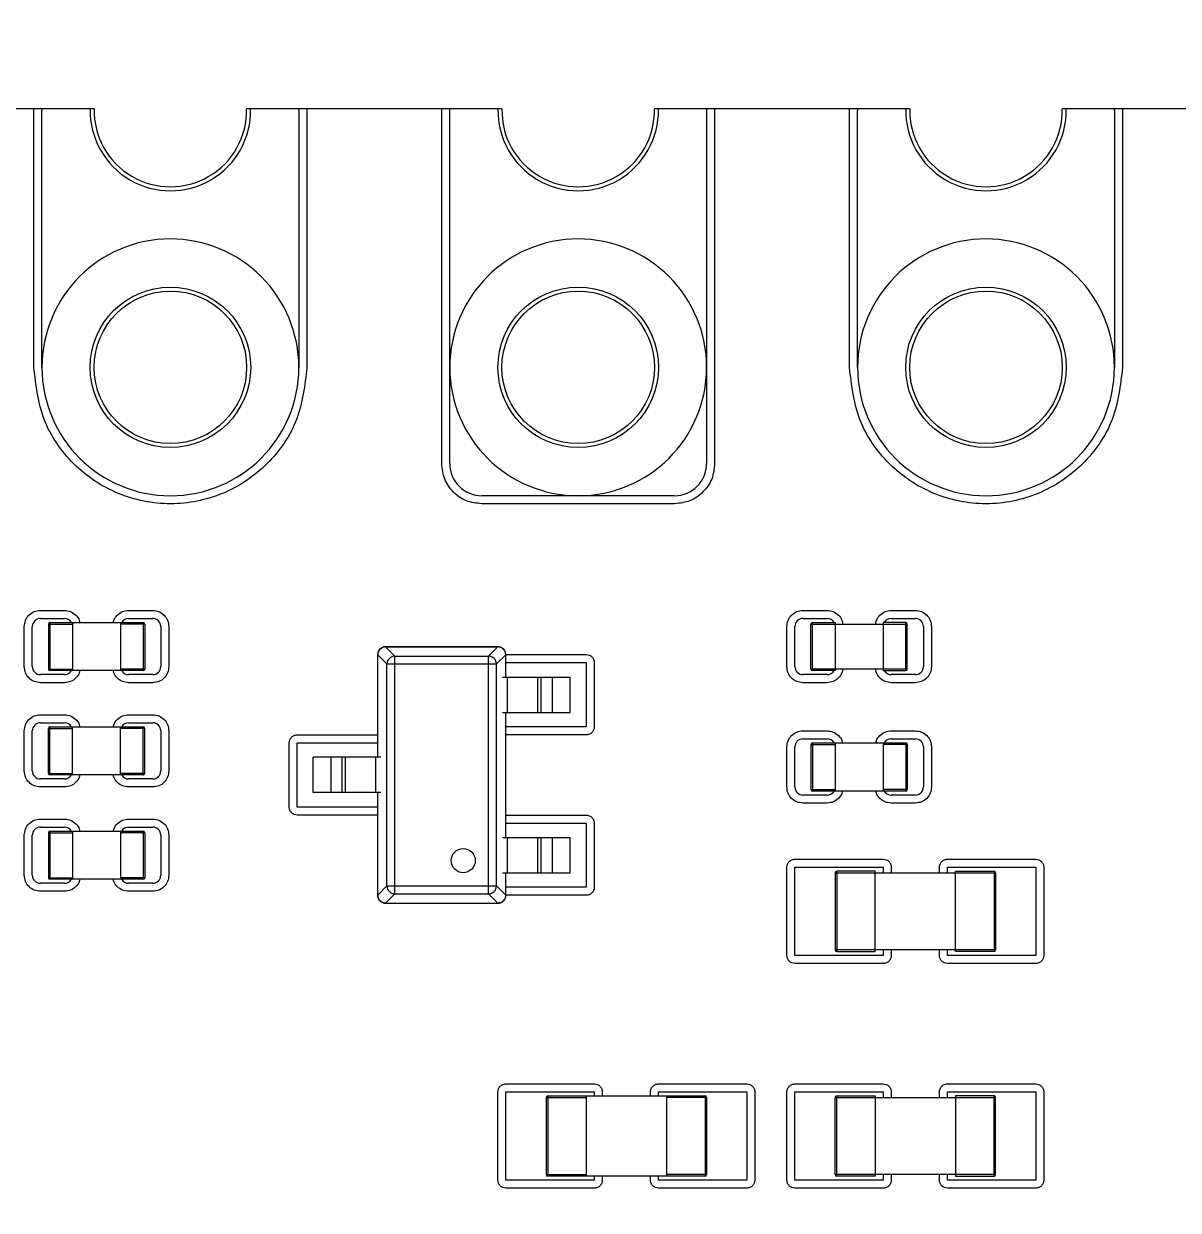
# Model space of a CAD drawing. Header units: millimetres. Extents: x -45 to 54, y -60 to 45.
# Drawn here: x -21.7 to -14.51, y 16.46 to 23.85 of the extents above; entities that cross this region are included whole.
import ezdxf

# ---------------------------------------------------------------- set-up
doc = ezdxf.new("R2010")
doc.units = ezdxf.units.MM

msp = doc.modelspace()

# ---------------------------------------------------------------- linework, layer by layer
at = {"color": 7, "linetype": 'Continuous', "lineweight": 25}
for p, q in [((-21.6348, 23.3179), (-22.4762, 23.3179)), ((-21.6355, 23.3079), (-21.6348, 23.3179)), ((-21.6355, 21.7079), (-21.6355, 23.3079)), ((-21.2604, 23.3179), (-21.6338, 23.3179)), ((-21.5855, 21.7079), (-21.5855, 23.3079)), ((-19.9372, 23.3179), (-20.3106, 23.3179)), ((-19.9855, 23.3079), (-19.9855, 21.7079)), ((-19.0955, 23.3179), (-19.9362, 23.3179)), ((-19.9362, 23.3179), (-19.9355, 23.3079)), ((-19.9355, 23.3079), (-19.9355, 21.7079)), ((-19.0955, 21.1079), (-19.0955, 23.3179)), ((-18.7204, 23.3179), (-19.0945, 23.3179)), ((-19.0455, 21.1079), (-19.0455, 23.3179)), ((-17.3965, 23.3179), (-17.7706, 23.3179)), ((-17.4455, 23.3179), (-17.4455, 21.1079)), ((-16.5548, 23.3179), (-17.3955, 23.3179)), ((-17.3955, 23.3179), (-17.3955, 21.1079)), ((-16.5555, 23.3079), (-16.5548, 23.3179)), ((-16.5555, 21.7079), (-16.5555, 23.3079)), ((-16.1804, 23.3179), (-16.5538, 23.3179)), ((-16.5055, 21.7079), (-16.5055, 23.3079)), ((-14.8572, 23.3179), (-15.2306, 23.3179)), ((-14.9055, 23.3079), (-14.9055, 21.7079)), ((-14.0148, 23.3179), (-14.8562, 23.3179)), ((-14.8562, 23.3179), (-14.8555, 23.3079)), ((-14.8555, 23.3079), (-14.8555, 21.7079)), ((-18.2455, 20.9079), (-18.8455, 20.9079)), ((-17.6455, 20.8579), (-18.8455, 20.8579)), ((-17.6455, 20.9079), (-18.2455, 20.9079)), ((-21.5955, 20.1929), (-21.4455, 20.1929)), ((-21.0455, 20.1929), (-20.8955, 20.1929)), ((-16.8455, 20.1929), (-16.6955, 20.1929)), ((-16.2955, 20.1929), (-16.1455, 20.1929)), ((-21.5955, 20.1429), (-21.4455, 20.1429)), ((-21.5355, 20.1179), (-21.5355, 19.8179)), ((-21.5355, 20.1179), (-20.9555, 20.1179)), ((-21.3955, 20.1179), (-21.3955, 19.8179)), ((-21.0955, 20.1179), (-21.0955, 19.8179)), ((-21.0455, 20.1429), (-20.8955, 20.1429)), ((-20.9555, 20.1179), (-20.9555, 19.8179)), ((-16.8455, 20.1429), (-16.6955, 20.1429)), ((-16.7855, 19.8179), (-16.7855, 20.1179)), ((-16.7855, 20.1179), (-16.6455, 20.1179)), ((-16.6455, 20.1179), (-16.6455, 19.8179)), ((-16.3455, 20.1179), (-16.3455, 19.8179)), ((-16.2055, 20.1179), (-16.3455, 20.1179)), ((-16.2955, 20.1429), (-16.1455, 20.1429)), ((-16.2055, 19.8179), (-16.2055, 20.1179)), ((-21.6955, 19.8429), (-21.6955, 20.0929)), ((-21.6455, 19.8429), (-21.6455, 20.0929)), ((-21.5455, 20.1079), (-21.5455, 19.8279)), ((-21.5455, 20.1079), (-21.3955, 20.1079)), ((-20.9455, 20.1079), (-21.0955, 20.1079)), ((-20.9455, 20.1079), (-20.9455, 19.8279)), ((-20.8455, 20.0929), (-20.8455, 19.8429)), ((-20.7955, 20.0929), (-20.7955, 19.8429)), ((-16.9455, 19.8429), (-16.9455, 20.0929)), ((-16.8955, 19.8429), (-16.8955, 20.0929)), ((-16.7955, 19.8279), (-16.7955, 20.1079)), ((-16.7955, 20.1079), (-16.1955, 20.1079)), ((-16.1955, 19.8279), (-16.1955, 20.1079)), ((-16.0955, 20.0929), (-16.0955, 19.8429)), ((-16.0455, 20.0929), (-16.0455, 19.8429)), ((-18.7463, 19.9671), (-19.4447, 19.9671)), ((-19.4447, 19.9663), (-19.4447, 19.967)), ((-19.3874, 19.909), (-19.4447, 19.9663)), ((-19.4447, 19.9663), (-18.7463, 19.9663)), ((-18.7463, 19.9663), (-18.8036, 19.909)), ((-18.7463, 19.9671), (-18.7463, 19.9663)), ((-19.4947, 19.9171), (-19.4947, 19.2779)), ((-19.4367, 19.8598), (-19.494, 19.9171)), ((-19.494, 19.2779), (-19.494, 19.9171)), ((-19.3874, 18.4267), (-19.3874, 19.909)), ((-19.3874, 19.909), (-18.8036, 19.909)), ((-18.8036, 18.4267), (-18.8036, 19.909)), ((-18.697, 19.9171), (-18.7543, 19.8598)), ((-18.697, 19.7779), (-18.697, 19.9171)), ((-18.6964, 19.9179), (-18.1955, 19.9179)), ((-18.6963, 19.7779), (-18.6963, 19.9171)), ((-21.5455, 19.8279), (-21.3955, 19.8279)), ((-20.9555, 19.8179), (-21.5355, 19.8179)), ((-20.9455, 19.8279), (-21.0955, 19.8279)), ((-19.4367, 19.8598), (-18.7543, 19.8598)), ((-19.4367, 18.476), (-19.4367, 19.8598)), ((-18.7543, 18.476), (-18.7543, 19.8598)), ((-18.6963, 19.8679), (-18.1955, 19.8679)), ((-18.1955, 19.8679), (-18.1955, 19.4679)), ((-18.1455, 19.8679), (-18.1455, 19.4679)), ((-16.1955, 19.8279), (-16.7955, 19.8279)), ((-16.6455, 19.8179), (-16.7855, 19.8179)), ((-16.3455, 19.8179), (-16.2055, 19.8179)), ((-21.4455, 19.7929), (-21.5955, 19.7929)), ((-21.4455, 19.7429), (-21.5955, 19.7429)), ((-20.8955, 19.7929), (-21.0455, 19.7929)), ((-20.8955, 19.7429), (-21.0455, 19.7429)), ((-18.7166, 19.7779), (-18.2955, 19.7779)), ((-18.6855, 19.5579), (-18.6855, 19.7779)), ((-18.4965, 19.5579), (-18.4965, 19.7779)), ((-18.4762, 19.5579), (-18.4762, 19.7779)), ((-18.4065, 19.5579), (-18.4065, 19.7779)), ((-18.2955, 19.5579), (-18.2955, 19.7779)), ((-16.6955, 19.7929), (-16.8455, 19.7929)), ((-16.6955, 19.7429), (-16.8455, 19.7429)), ((-16.1455, 19.7929), (-16.2955, 19.7929)), ((-16.1455, 19.7429), (-16.2955, 19.7429)), ((-21.5955, 19.5429), (-21.4455, 19.5429)), ((-21.0455, 19.5429), (-20.8955, 19.5429)), ((-18.7166, 19.5579), (-18.2955, 19.5579)), ((-18.697, 18.7779), (-18.697, 19.5579)), ((-18.6963, 18.7779), (-18.6963, 19.5579)), ((-21.5955, 19.4929), (-21.4455, 19.4929)), ((-21.5455, 19.4579), (-21.3955, 19.4579)), ((-21.5455, 19.1779), (-21.5455, 19.4579)), ((-21.5355, 19.1679), (-21.5355, 19.4679)), ((-21.5355, 19.4679), (-20.9555, 19.4679)), ((-21.3955, 19.1679), (-21.3955, 19.4679)), ((-21.0955, 19.1679), (-21.0955, 19.4679)), ((-20.9455, 19.4579), (-21.0955, 19.4579)), ((-21.0455, 19.4929), (-20.8955, 19.4929)), ((-20.9555, 19.1679), (-20.9555, 19.4679)), ((-20.9455, 19.1779), (-20.9455, 19.4579)), ((-18.1955, 19.4679), (-18.6963, 19.4679)), ((-21.6955, 19.1929), (-21.6955, 19.4429)), ((-21.6455, 19.1929), (-21.6455, 19.4429)), ((-20.8455, 19.4429), (-20.8455, 19.1929)), ((-20.7955, 19.4429), (-20.7955, 19.1929)), ((-19.9955, 19.4179), (-19.4947, 19.4179)), ((-18.1955, 19.4179), (-18.6963, 19.4179)), ((-16.8455, 19.4429), (-16.6955, 19.4429)), ((-16.8455, 19.3929), (-16.6955, 19.3929)), ((-16.2955, 19.4429), (-16.1455, 19.4429)), ((-16.2955, 19.3929), (-16.1455, 19.3929)), ((-20.0455, 18.9679), (-20.0455, 19.3679)), ((-19.9955, 18.9679), (-19.9955, 19.3679)), ((-19.9955, 19.3679), (-19.4947, 19.3679)), ((-16.9455, 19.0929), (-16.9455, 19.3429)), ((-16.8955, 19.0929), (-16.8955, 19.3429)), ((-16.7955, 19.3579), (-16.7955, 19.0779)), ((-16.7955, 19.3579), (-16.6455, 19.3579)), ((-16.7855, 19.3679), (-16.7855, 19.0679)), ((-16.7855, 19.3679), (-16.2055, 19.3679)), ((-16.6455, 19.3679), (-16.6455, 19.0679)), ((-16.3455, 19.3679), (-16.3455, 19.0679)), ((-16.1955, 19.3579), (-16.3455, 19.3579)), ((-16.2055, 19.3679), (-16.2055, 19.0679)), ((-16.1955, 19.3579), (-16.1955, 19.0779)), ((-16.0955, 19.3429), (-16.0955, 19.0929)), ((-16.0455, 19.3429), (-16.0455, 19.0929)), ((-19.4743, 19.2779), (-19.8955, 19.2779)), ((-19.8955, 19.0579), (-19.8955, 19.2779)), ((-19.7844, 19.0579), (-19.7844, 19.2779)), ((-19.7148, 19.0579), (-19.7148, 19.2779)), ((-19.6944, 19.0579), (-19.6944, 19.2779)), ((-19.5055, 19.0579), (-19.5055, 19.2779)), ((-21.5455, 19.1779), (-21.3955, 19.1779)), ((-20.9555, 19.1679), (-21.5355, 19.1679)), ((-20.9455, 19.1779), (-21.0955, 19.1779)), ((-21.4455, 19.1429), (-21.5955, 19.1429)), ((-21.4455, 19.0929), (-21.5955, 19.0929)), ((-20.8955, 19.1429), (-21.0455, 19.1429)), ((-20.8955, 19.0929), (-21.0455, 19.0929)), ((-16.7955, 19.0779), (-16.6455, 19.0779)), ((-16.1955, 19.0779), (-16.3455, 19.0779)), ((-19.4743, 19.0579), (-19.8955, 19.0579)), ((-19.4947, 19.0579), (-19.4947, 18.4186)), ((-19.494, 18.4186), (-19.494, 19.0579)), ((-16.6955, 19.0429), (-16.8455, 19.0429)), ((-16.2055, 19.0679), (-16.7855, 19.0679)), ((-16.1455, 19.0429), (-16.2955, 19.0429)), ((-19.4947, 18.9679), (-19.9955, 18.9679)), ((-16.6955, 18.9929), (-16.8455, 18.9929)), ((-16.1455, 18.9929), (-16.2955, 18.9929)), ((-21.5955, 18.8929), (-21.4455, 18.8929)), ((-21.0455, 18.8929), (-20.8955, 18.8929)), ((-19.4947, 18.9179), (-19.9955, 18.9179)), ((-18.6963, 18.9179), (-18.1955, 18.9179)), ((-18.6963, 18.8679), (-18.1955, 18.8679)), ((-18.1955, 18.8679), (-18.1955, 18.4679)), ((-18.1455, 18.8679), (-18.1455, 18.4679)), ((-21.6955, 18.5429), (-21.6955, 18.7929)), ((-21.6455, 18.5429), (-21.6455, 18.7929)), ((-21.5955, 18.8429), (-21.4455, 18.8429)), ((-21.5455, 18.8079), (-21.5455, 18.5279)), ((-21.5455, 18.8079), (-21.3955, 18.8079)), ((-21.5355, 18.8179), (-21.5355, 18.5179)), ((-21.5355, 18.8179), (-20.9555, 18.8179)), ((-21.3955, 18.8179), (-21.3955, 18.5179)), ((-21.0955, 18.8179), (-21.0955, 18.5179)), ((-20.9455, 18.8079), (-21.0955, 18.8079)), ((-21.0455, 18.8429), (-20.8955, 18.8429)), ((-20.9555, 18.8179), (-20.9555, 18.5179)), ((-20.9455, 18.8079), (-20.9455, 18.5279)), ((-20.8455, 18.7929), (-20.8455, 18.5429)), ((-20.7955, 18.7929), (-20.7955, 18.5429)), ((-18.7166, 18.7779), (-18.2955, 18.7779)), ((-18.6855, 18.5579), (-18.6855, 18.7779)), ((-18.4965, 18.5579), (-18.4965, 18.7779)), ((-18.4762, 18.5579), (-18.4762, 18.7779)), ((-18.4065, 18.5579), (-18.4065, 18.7779)), ((-18.2955, 18.5579), (-18.2955, 18.7779)), ((-16.8955, 18.6429), (-16.3455, 18.6429)), ((-15.9455, 18.6429), (-15.3955, 18.6429)), ((-16.9455, 18.0429), (-16.9455, 18.5929)), ((-16.8955, 18.0429), (-16.8955, 18.5929)), ((-16.8955, 18.5929), (-16.3455, 18.5929)), ((-16.6355, 18.5679), (-16.6355, 18.0679)), ((-16.3955, 18.5679), (-16.6355, 18.5679)), ((-16.3955, 18.0679), (-16.3955, 18.5679)), ((-16.3455, 18.5929), (-16.3455, 18.5579)), ((-16.2955, 18.5929), (-16.2955, 18.5579)), ((-15.9955, 18.5579), (-15.9955, 18.5929)), ((-15.9455, 18.5929), (-15.3955, 18.5929)), ((-15.9455, 18.5579), (-15.9455, 18.5929)), ((-15.8955, 18.0679), (-15.8955, 18.5679)), ((-15.8955, 18.5679), (-15.6555, 18.5679)), ((-15.6555, 18.5679), (-15.6555, 18.0679)), ((-15.3955, 18.5929), (-15.3955, 18.0429)), ((-15.3455, 18.5929), (-15.3455, 18.0429)), ((-21.4455, 18.4929), (-21.5955, 18.4929)), ((-21.5455, 18.5279), (-21.3955, 18.5279)), ((-20.9555, 18.5179), (-21.5355, 18.5179)), ((-20.9455, 18.5279), (-21.0955, 18.5279)), ((-20.8955, 18.4929), (-21.0455, 18.4929)), ((-18.7166, 18.5579), (-18.2955, 18.5579)), ((-18.697, 18.4186), (-18.697, 18.5579)), ((-18.6963, 18.4186), (-18.6963, 18.5579)), ((-16.6455, 18.5579), (-16.6455, 18.0779)), ((-16.6455, 18.5579), (-15.6455, 18.5579)), ((-15.6455, 18.5579), (-15.6455, 18.0779)), ((-21.4455, 18.4429), (-21.5955, 18.4429)), ((-20.8955, 18.4429), (-21.0455, 18.4429)), ((-19.4367, 18.476), (-19.494, 18.4186)), ((-19.3874, 18.4267), (-19.4447, 18.3694)), ((-19.4367, 18.476), (-18.7543, 18.476)), ((-19.3874, 18.4267), (-18.8036, 18.4267)), ((-18.7463, 18.3694), (-18.8036, 18.4267)), ((-18.697, 18.4186), (-18.7543, 18.476)), ((-18.1955, 18.4179), (-18.6964, 18.4179)), ((-18.1955, 18.4679), (-18.6963, 18.4679)), ((-19.4447, 18.3694), (-18.7463, 18.3694)), ((-19.4447, 18.3694), (-19.4447, 18.3687)), ((-19.4447, 18.3686), (-18.7463, 18.3686)), ((-18.7463, 18.3687), (-18.7463, 18.3694)), ((-16.3455, 18.0429), (-16.8955, 18.0429)), ((-15.6455, 18.0779), (-16.6455, 18.0779)), ((-16.6355, 18.0679), (-16.3955, 18.0679)), ((-16.3455, 18.0779), (-16.3455, 18.0429)), ((-16.2955, 18.0779), (-16.2955, 18.0429)), ((-15.9955, 18.0429), (-15.9955, 18.0779)), ((-15.9455, 18.0429), (-15.9455, 18.0779)), ((-15.3955, 18.0429), (-15.9455, 18.0429)), ((-15.6555, 18.0679), (-15.8955, 18.0679)), ((-16.3455, 17.9929), (-16.8955, 17.9929)), ((-15.3955, 17.9929), (-15.9455, 17.9929)), ((-18.6955, 17.2429), (-18.1455, 17.2429)), ((-17.7455, 17.2429), (-17.1955, 17.2429)), ((-16.8955, 17.2429), (-16.3455, 17.2429)), ((-15.9455, 17.2429), (-15.3955, 17.2429)), ((-18.7455, 16.6429), (-18.7455, 17.1929)), ((-18.6955, 16.6429), (-18.6955, 17.1929)), ((-18.6955, 17.1929), (-18.1455, 17.1929)), ((-18.4455, 17.1579), (-18.1955, 17.1579)), ((-18.4455, 17.1579), (-18.4455, 16.6779)), ((-18.4355, 17.1679), (-18.4355, 16.6679)), ((-18.4355, 17.1679), (-17.4555, 17.1679)), ((-18.1955, 17.1679), (-18.1955, 16.6679)), ((-18.1455, 17.1929), (-18.1455, 17.1679)), ((-18.0955, 17.1929), (-18.0955, 17.1679)), ((-17.7955, 17.1679), (-17.7955, 17.1929)), ((-17.7455, 17.1679), (-17.7455, 17.1929)), ((-17.7455, 17.1929), (-17.1955, 17.1929)), ((-17.6955, 17.1679), (-17.6955, 16.6679)), ((-17.4455, 17.1579), (-17.6955, 17.1579)), ((-17.4555, 17.1679), (-17.4555, 16.6679)), ((-17.4455, 17.1579), (-17.4455, 16.6779)), ((-17.1955, 17.1929), (-17.1955, 16.6429)), ((-17.1455, 17.1929), (-17.1455, 16.6429)), ((-16.9455, 16.6429), (-16.9455, 17.1929)), ((-16.8955, 16.6429), (-16.8955, 17.1929)), ((-16.8955, 17.1929), (-16.3455, 17.1929)), ((-16.6455, 16.6779), (-16.6455, 17.1579)), ((-16.6455, 17.1579), (-15.6455, 17.1579)), ((-16.6355, 16.6679), (-16.6355, 17.1679)), ((-16.6355, 17.1679), (-16.3955, 17.1679)), ((-16.3955, 17.1679), (-16.3955, 16.6679)), ((-16.3455, 17.1929), (-16.3455, 17.1579)), ((-16.2955, 17.1929), (-16.2955, 17.1579)), ((-15.9955, 17.1579), (-15.9955, 17.1929)), ((-15.9455, 17.1579), (-15.9455, 17.1929)), ((-15.9455, 17.1929), (-15.3955, 17.1929)), ((-15.8955, 17.1679), (-15.8955, 16.6679)), ((-15.6555, 17.1679), (-15.8955, 17.1679)), ((-15.6555, 16.6679), (-15.6555, 17.1679)), ((-15.6455, 16.6779), (-15.6455, 17.1579)), ((-15.3955, 17.1929), (-15.3955, 16.6429)), ((-15.3455, 17.1929), (-15.3455, 16.6429)), ((-18.1455, 16.6429), (-18.6955, 16.6429)), ((-18.4455, 16.6779), (-18.1955, 16.6779)), ((-17.4555, 16.6679), (-18.4355, 16.6679)), ((-18.1455, 16.6679), (-18.1455, 16.6429)), ((-18.0955, 16.6679), (-18.0955, 16.6429)), ((-17.7955, 16.6429), (-17.7955, 16.6679)), ((-17.7455, 16.6429), (-17.7455, 16.6679)), ((-17.1955, 16.6429), (-17.7455, 16.6429)), ((-17.4455, 16.6779), (-17.6955, 16.6779)), ((-16.3455, 16.6429), (-16.8955, 16.6429)), ((-15.6455, 16.6779), (-16.6455, 16.6779)), ((-16.3955, 16.6679), (-16.6355, 16.6679)), ((-16.3455, 16.6779), (-16.3455, 16.6429)), ((-16.2955, 16.6779), (-16.2955, 16.6429)), ((-15.9955, 16.6429), (-15.9955, 16.6779)), ((-15.9455, 16.6429), (-15.9455, 16.6779)), ((-15.3955, 16.6429), (-15.9455, 16.6429)), ((-15.8955, 16.6679), (-15.6555, 16.6679)), ((-18.1455, 16.5929), (-18.6955, 16.5929)), ((-17.1955, 16.5929), (-17.7455, 16.5929)), ((-16.3455, 16.5929), (-16.8955, 16.5929)), ((-15.3955, 16.5929), (-15.9455, 16.5929))]:
    msp.add_line(p, q, dxfattribs=at)
for centre, radius in [((-20.7855, 21.7079), 0.5), ((-20.7855, 21.7079), 0.475), ((-18.2455, 21.7079), 0.5), ((-18.2455, 21.7079), 0.475), ((-15.7055, 21.7079), 0.5), ((-15.7055, 21.7079), 0.475), ((-18.9616, 18.634), 0.075)]:
    msp.add_circle(centre, radius, dxfattribs=at)
for centre, radius, start, end in [((0, 0), 45, 58.79596, 306.95417), ((-20.7855, 23.3079), 0.8, 179.28378, 180), ((-20.7855, 23.3079), 0.5, 178.85401, 1.14599), ((-20.7855, 23.3079), 0.475, 178.79368, 1.20632), ((-20.7855, 23.3079), 0.8, 0, 0.71622), ((-18.2455, 23.3079), 0.5, 178.85401, 1.14599), ((-18.2455, 23.3079), 0.475, 178.79368, 1.20632), ((-15.7055, 23.3079), 0.8, 179.28378, 180), ((-15.7055, 23.3079), 0.5, 178.85401, 1.14599), ((-15.7055, 23.3079), 0.475, 178.79368, 1.20632), ((-15.7055, 23.3079), 0.8, 0, 0.71622), ((-20.7855, 21.7079), 0.8, 90.00007, 179.99986), ((-20.7855, 21.7079), 0.8, 359.99993, 90.00014), ((-18.2455, 21.7079), 0.8, 90.00004, 179.99993), ((-18.2455, 21.7079), 0.8, 359.99996, 90.00007), ((-15.7055, 21.7079), 0.8, 90.00007, 179.99986), ((-15.7055, 21.7079), 0.8, 359.99993, 90.00014), ((-20.7855, 21.7079), 0.8, 180, 0), ((-18.2455, 21.7079), 0.8, 180, 0), ((-15.7055, 21.7079), 0.8, 180, 0), ((-18.8455, 21.1079), 0.2, 180.00035, 269.99965), ((-17.6455, 21.1079), 0.2, 270.00035, 359.99965), ((-21.5955, 20.0929), 0.05, 90.00133, 179.99867), ((-21.5355, 20.1079), 0.01, 90, 180), ((-21.4455, 20.0929), 0.05, 30.00077, 89.99867), ((-21.0455, 20.0929), 0.05, 90.00133, 149.99923), ((-20.9555, 20.1079), 0.01, 0, 90), ((-20.8955, 20.0929), 0.05, 0.00133, 89.99867), ((-16.8455, 20.0929), 0.05, 90.00133, 179.99867), ((-16.7855, 20.1079), 0.01, 90, 180), ((-16.6955, 20.0929), 0.05, 30.00077, 89.99867), ((-16.2955, 20.0929), 0.05, 90.00133, 149.99923), ((-16.2055, 20.1079), 0.01, 360, 90), ((-16.1455, 20.0929), 0.05, 0.00133, 89.99867), ((-19.3856, 19.858), 0.0511, 91.99808, 178.00192), ((-18.8053, 19.858), 0.0511, 1.99808, 88.00192), ((-21.5955, 19.8429), 0.05, 180.00133, 269.99867), ((-21.5355, 19.8279), 0.01, 180, 270), ((-21.4455, 19.8429), 0.05, 270.00133, 329.99923), ((-21.0455, 19.8429), 0.05, 210.00077, 269.99867), ((-20.9555, 19.8279), 0.01, 270, 0), ((-20.8955, 19.8429), 0.05, 270.00133, 359.99867), ((-16.8455, 19.8429), 0.05, 180.00133, 269.99867), ((-16.7855, 19.8279), 0.01, 180, 270), ((-16.6955, 19.8429), 0.05, 270.00133, 329.99923), ((-16.2955, 19.8429), 0.05, 210.00077, 269.99867), ((-16.2055, 19.8279), 0.01, 270, 0), ((-16.1455, 19.8429), 0.05, 270.00133, 359.99867), ((-21.5955, 19.4429), 0.05, 90.00133, 179.99867), ((-21.5355, 19.4579), 0.01, 90, 180), ((-21.4455, 19.4429), 0.05, 30.00077, 89.99867), ((-21.0455, 19.4429), 0.05, 90.00133, 149.99923), ((-20.9555, 19.4579), 0.01, 360, 90), ((-20.8955, 19.4429), 0.05, 0.00133, 89.99867), ((-16.8455, 19.3429), 0.05, 90.00133, 179.99867), ((-16.6955, 19.3429), 0.05, 30.00077, 89.99867), ((-16.2955, 19.3429), 0.05, 90.00133, 149.99923), ((-16.1455, 19.3429), 0.05, 0.00133, 89.99867), ((-16.7855, 19.3579), 0.01, 90, 180), ((-16.2055, 19.3579), 0.01, 0, 90), ((-21.5955, 19.1929), 0.05, 180.00133, 269.99867), ((-21.5355, 19.1779), 0.01, 180, 270), ((-21.4455, 19.1929), 0.05, 270.00133, 329.99923), ((-21.0455, 19.1929), 0.05, 210.00077, 269.99867), ((-20.9555, 19.1779), 0.01, 270, 0), ((-20.8955, 19.1929), 0.05, 270.00133, 359.99867), ((-16.8455, 19.0929), 0.05, 180.00133, 269.99867), ((-16.7855, 19.0779), 0.01, 180, 270), ((-16.2055, 19.0779), 0.01, 270, 0), ((-16.1455, 19.0929), 0.05, 270.00133, 359.99867), ((-16.6955, 19.0929), 0.05, 270.00133, 329.99923), ((-16.2955, 19.0929), 0.05, 210.00077, 269.99867), ((-21.5955, 18.7929), 0.05, 90.00133, 179.99867), ((-21.5355, 18.8079), 0.01, 90, 180), ((-21.4455, 18.7929), 0.05, 30.00077, 89.99867), ((-21.0455, 18.7929), 0.05, 90.00133, 149.99923), ((-20.9555, 18.8079), 0.01, 0, 90), ((-20.8955, 18.7929), 0.05, 0.00133, 89.99867), ((-16.6355, 18.5579), 0.01, 90, 180), ((-15.6555, 18.5579), 0.01, 0, 90), ((-21.5955, 18.5429), 0.05, 180.00133, 269.99867), ((-21.5355, 18.5279), 0.01, 180, 270), ((-21.4455, 18.5429), 0.05, 270.00133, 329.99923), ((-21.0455, 18.5429), 0.05, 210.00077, 269.99867), ((-20.9555, 18.5279), 0.01, 270, 0), ((-20.8955, 18.5429), 0.05, 270.00133, 359.99867), ((-19.3856, 18.4777), 0.0511, 181.99808, 268.00192), ((-18.8053, 18.4777), 0.0511, 271.99808, 358.00192), ((-16.6355, 18.0779), 0.01, 180, 270), ((-15.6555, 18.0779), 0.01, 270, 0), ((-18.4355, 17.1579), 0.01, 90, 180), ((-17.4555, 17.1579), 0.01, 360, 90), ((-16.6355, 17.1579), 0.01, 90, 180), ((-15.6555, 17.1579), 0.01, 0, 90), ((-18.4355, 16.6779), 0.01, 180, 270), ((-17.4555, 16.6779), 0.01, 270, 0), ((-16.6355, 16.6779), 0.01, 180, 270), ((-15.6555, 16.6779), 0.01, 270, 0)]:
    msp.add_arc(centre, radius, start, end, dxfattribs=at)
for points in [[(-19.9355, 21.7079), (-19.9483, 21.5966), (-19.9738, 21.3741), (-20.1704, 21.0912), (-20.4513, 20.9021), (-20.7855, 20.8357), (-21.1196, 20.9021), (-21.4006, 21.0912), (-21.5972, 21.3741), (-21.6227, 21.5966), (-21.6355, 21.7079)], [(-14.8555, 21.7079), (-14.8683, 21.5966), (-14.8938, 21.3741), (-15.0904, 21.0912), (-15.3713, 20.9021), (-15.7055, 20.8357), (-16.0396, 20.9021), (-16.3206, 21.0912), (-16.5172, 21.3741), (-16.5427, 21.5966), (-16.5555, 21.7079)], [(-19.4447, 19.9663), (-19.4511, 19.9654), (-19.4637, 19.9636), (-19.4798, 19.9522), (-19.4913, 19.9361), (-19.4931, 19.9234), (-19.494, 19.9171)], [(-18.697, 19.9171), (-18.6979, 19.9234), (-18.6997, 19.9361), (-18.7112, 19.9522), (-18.7273, 19.9636), (-18.7399, 19.9654), (-18.7463, 19.9663)], [(-19.4447, 18.3694), (-19.4511, 18.3703), (-19.4637, 18.3721), (-19.4798, 18.3836), (-19.4913, 18.3997), (-19.4931, 18.4123), (-19.494, 18.4186)], [(-18.697, 18.4186), (-18.6979, 18.4123), (-18.6997, 18.3997), (-18.7112, 18.3836), (-18.7273, 18.3721), (-18.7399, 18.3703), (-18.7463, 18.3694)]]:
    msp.add_open_spline(points, degree=3, dxfattribs=at)
for points, knots in [([(-18.8455, 20.8579), (-18.8783, 20.8613), (-18.9442, 20.8681), (-19.0262, 20.9271), (-19.0843, 21.0095), (-19.0917, 21.0751), (-19.0955, 21.1079)], [0, 0, 0, 0, 0.24981, 0.500367, 0.750184, 1, 1, 1, 1]), ([(-17.3955, 21.1079), (-17.3989, 21.075), (-17.4057, 21.0092), (-17.4648, 20.9272), (-17.5471, 20.8691), (-17.6127, 20.8616), (-17.6455, 20.8579)], [0, 0, 0, 0, 0.24981, 0.500367, 0.750184, 1, 1, 1, 1]), ([(-21.6955, 20.0929), (-21.6941, 20.106), (-21.6914, 20.1323), (-21.6678, 20.165), (-21.6351, 20.1889), (-21.6087, 20.1916), (-21.5955, 20.1929)], [0, 0, 0, 0, 0.2489823, 0.49984, 0.7489931, 1, 1, 1, 1]), ([(-21.4455, 20.1929), (-21.4323, 20.1915), (-21.4059, 20.1888), (-21.3738, 20.165), (-21.3534, 20.14), (-21.3509, 20.1225), (-21.3502, 20.1179)], [0, 0, 0, 0, 0.297394, 0.597027, 0.894625, 1, 1, 1, 1]), ([(-21.1407, 20.1179), (-21.1401, 20.1224), (-21.1375, 20.1399), (-21.1173, 20.1648), (-21.0852, 20.189), (-21.0588, 20.1916), (-21.0455, 20.1929)], [0, 0, 0, 0, 0.102905, 0.402556, 0.700171, 1, 1, 1, 1]), ([(-20.8955, 20.1929), (-20.8824, 20.1915), (-20.856, 20.1888), (-20.8234, 20.1651), (-20.7995, 20.1325), (-20.7968, 20.1061), (-20.7955, 20.0929)], [0, 0, 0, 0, 0.2489823, 0.49984, 0.7489931, 1, 1, 1, 1]), ([(-16.9455, 20.0929), (-16.9441, 20.106), (-16.9414, 20.1323), (-16.9178, 20.165), (-16.8851, 20.1889), (-16.8587, 20.1916), (-16.8455, 20.1929)], [0, 0, 0, 0, 0.248982, 0.49984, 0.748993, 1, 1, 1, 1]), ([(-16.6955, 20.1929), (-16.6824, 20.1915), (-16.656, 20.1888), (-16.6236, 20.1651), (-16.6018, 20.137), (-16.5993, 20.1159), (-16.5983, 20.1079)], [0, 0, 0, 0, 0.275933, 0.553944, 0.830067, 1, 1, 1, 1]), ([(-16.3926, 20.1079), (-16.3916, 20.1158), (-16.389, 20.1368), (-16.3675, 20.1649), (-16.3352, 20.1889), (-16.3087, 20.1916), (-16.2955, 20.1929)], [0, 0, 0, 0, 0.167663, 0.445683, 0.721814, 1, 1, 1, 1]), ([(-16.1455, 20.1929), (-16.1324, 20.1915), (-16.106, 20.1888), (-16.0734, 20.1651), (-16.0495, 20.1325), (-16.0468, 20.1061), (-16.0455, 20.0929)], [0, 0, 0, 0, 0.248982, 0.49984, 0.748993, 1, 1, 1, 1]), ([(-19.4441, 19.9671), (-19.448, 19.967), (-19.4553, 19.9667), (-19.4681, 19.9626), (-19.4812, 19.9536), (-19.4902, 19.9405), (-19.4943, 19.9277), (-19.4946, 19.9204), (-19.4947, 19.9165)], [0, 0, 0, 0, 0.145943, 0.272227, 0.5, 0.727773, 0.854057, 1, 1, 1, 1]), ([(-19.4447, 19.967), (-19.4447, 19.967), (-19.4447, 19.9673), (-19.4447, 19.9668), (-19.4447, 19.9663)], [0, 0, 0, 0, 0.12008, 1, 1, 1, 1]), ([(-18.6963, 19.9165), (-18.6964, 19.9204), (-18.6967, 19.9277), (-18.7008, 19.9405), (-18.7098, 19.9536), (-18.7229, 19.9626), (-18.7357, 19.9667), (-18.743, 19.967), (-18.7469, 19.9671)], [0, 0, 0, 0, 0.1459429, 0.2722273, 0.5, 0.7277727, 0.8540571, 1, 1, 1, 1]), ([(-19.494, 19.9171), (-19.4944, 19.9171), (-19.4951, 19.9171), (-19.4943, 19.9171), (-19.494, 19.9171)], [0, 0, 0, 0, 0.55985, 1, 1, 1, 1]), ([(-18.697, 19.9171), (-18.6966, 19.9171), (-18.6959, 19.9171), (-18.6967, 19.9171), (-18.697, 19.9171)], [0, 0, 0, 0, 0.55985, 1, 1, 1, 1]), ([(-18.1955, 19.9179), (-18.1889, 19.9172), (-18.1758, 19.9157), (-18.162, 19.9059), (-18.1536, 19.896), (-18.1472, 19.8844), (-18.1462, 19.8746), (-18.1455, 19.8679)], [0, 0, 0, 0, 0.249526, 0.499052, 0.62441, 0.746441, 1, 1, 1, 1]), ([(-21.5955, 19.7429), (-21.6086, 19.7442), (-21.6349, 19.747), (-21.6676, 19.7706), (-21.6915, 19.8033), (-21.6942, 19.8296), (-21.6955, 19.8429)], [0, 0, 0, 0, 0.248982, 0.49984, 0.748993, 1, 1, 1, 1]), ([(-21.3503, 19.8179), (-21.3509, 19.8134), (-21.3535, 19.7959), (-21.3737, 19.7709), (-21.4058, 19.7468), (-21.4322, 19.7442), (-21.4455, 19.7429)], [0, 0, 0, 0, 0.102905, 0.402556, 0.700171, 1, 1, 1, 1]), ([(-21.0455, 19.7429), (-21.0586, 19.7442), (-21.0851, 19.7469), (-21.1171, 19.7708), (-21.1376, 19.7957), (-21.1401, 19.8133), (-21.1407, 19.8179)], [0, 0, 0, 0, 0.297394, 0.597027, 0.894625, 1, 1, 1, 1]), ([(-20.7955, 19.8429), (-20.7969, 19.8298), (-20.7996, 19.8034), (-20.8232, 19.7708), (-20.8559, 19.7468), (-20.8823, 19.7442), (-20.8955, 19.7429)], [0, 0, 0, 0, 0.248982, 0.49984, 0.748993, 1, 1, 1, 1]), ([(-16.8455, 19.7429), (-16.8586, 19.7442), (-16.8849, 19.747), (-16.9176, 19.7706), (-16.9415, 19.8033), (-16.9442, 19.8296), (-16.9455, 19.8429)], [0, 0, 0, 0, 0.248982, 0.49984, 0.748993, 1, 1, 1, 1]), ([(-16.5984, 19.8279), (-16.5993, 19.82), (-16.6019, 19.7989), (-16.6235, 19.7708), (-16.6558, 19.7468), (-16.6822, 19.7442), (-16.6955, 19.7429)], [0, 0, 0, 0, 0.167663, 0.445683, 0.721814, 1, 1, 1, 1]), ([(-16.2955, 19.7429), (-16.3086, 19.7442), (-16.335, 19.747), (-16.3674, 19.7707), (-16.3891, 19.7988), (-16.3917, 19.8198), (-16.3926, 19.8279)], [0, 0, 0, 0, 0.275933, 0.553944, 0.830067, 1, 1, 1, 1]), ([(-16.0455, 19.8429), (-16.0469, 19.8298), (-16.0496, 19.8034), (-16.0732, 19.7708), (-16.1059, 19.7468), (-16.1323, 19.7442), (-16.1455, 19.7429)], [0, 0, 0, 0, 0.248982, 0.49984, 0.748993, 1, 1, 1, 1]), ([(-21.6955, 19.4429), (-21.6941, 19.456), (-21.6914, 19.4823), (-21.6678, 19.515), (-21.6351, 19.5389), (-21.6087, 19.5416), (-21.5955, 19.5429)], [0, 0, 0, 0, 0.248982, 0.49984, 0.748993, 1, 1, 1, 1]), ([(-21.4455, 19.5429), (-21.4323, 19.5415), (-21.4059, 19.5388), (-21.3738, 19.515), (-21.3534, 19.49), (-21.3509, 19.4725), (-21.3502, 19.4679)], [0, 0, 0, 0, 0.297394, 0.597027, 0.894625, 1, 1, 1, 1]), ([(-21.1407, 19.4679), (-21.1401, 19.4724), (-21.1375, 19.4899), (-21.1173, 19.5148), (-21.0852, 19.539), (-21.0588, 19.5416), (-21.0455, 19.5429)], [0, 0, 0, 0, 0.102905, 0.402556, 0.700171, 1, 1, 1, 1]), ([(-20.8955, 19.5429), (-20.8824, 19.5415), (-20.856, 19.5388), (-20.8234, 19.5151), (-20.7995, 19.4825), (-20.7968, 19.4561), (-20.7955, 19.4429)], [0, 0, 0, 0, 0.248982, 0.49984, 0.748993, 1, 1, 1, 1]), ([(-18.1455, 19.4679), (-18.1462, 19.4613), (-18.1477, 19.4482), (-18.1575, 19.4344), (-18.1674, 19.426), (-18.1789, 19.4196), (-18.1888, 19.4186), (-18.1955, 19.4179)], [0, 0, 0, 0, 0.249526, 0.499052, 0.62441, 0.746441, 1, 1, 1, 1]), ([(-20.0455, 19.3679), (-20.0448, 19.3744), (-20.0433, 19.3875), (-20.0335, 19.4014), (-20.0236, 19.4098), (-20.012, 19.4162), (-20.0022, 19.4172), (-19.9955, 19.4179)], [0, 0, 0, 0, 0.2495261, 0.4990522, 0.6244104, 0.7464411, 1, 1, 1, 1]), ([(-16.9455, 19.3429), (-16.9441, 19.356), (-16.9414, 19.3823), (-16.9178, 19.415), (-16.8851, 19.4389), (-16.8587, 19.4416), (-16.8455, 19.4429)], [0, 0, 0, 0, 0.248982, 0.49984, 0.748993, 1, 1, 1, 1]), ([(-16.6955, 19.4429), (-16.6823, 19.4415), (-16.6559, 19.4388), (-16.6238, 19.415), (-16.6034, 19.39), (-16.6009, 19.3725), (-16.6002, 19.3679)], [0, 0, 0, 0, 0.297394, 0.597027, 0.894625, 1, 1, 1, 1]), ([(-16.3907, 19.3679), (-16.3901, 19.3724), (-16.3875, 19.3899), (-16.3673, 19.4148), (-16.3352, 19.439), (-16.3088, 19.4416), (-16.2955, 19.4429)], [0, 0, 0, 0, 0.102905, 0.402556, 0.700171, 1, 1, 1, 1]), ([(-16.1455, 19.4429), (-16.1324, 19.4415), (-16.106, 19.4388), (-16.0734, 19.4151), (-16.0495, 19.3825), (-16.0468, 19.3561), (-16.0455, 19.3429)], [0, 0, 0, 0, 0.248982, 0.49984, 0.748993, 1, 1, 1, 1]), ([(-21.5955, 19.0929), (-21.6086, 19.0942), (-21.6349, 19.097), (-21.6676, 19.1206), (-21.6915, 19.1533), (-21.6942, 19.1796), (-21.6955, 19.1929)], [0, 0, 0, 0, 0.248982, 0.49984, 0.748993, 1, 1, 1, 1]), ([(-21.3503, 19.1679), (-21.3509, 19.1634), (-21.3535, 19.1459), (-21.3737, 19.1209), (-21.4058, 19.0968), (-21.4322, 19.0942), (-21.4455, 19.0929)], [0, 0, 0, 0, 0.102905, 0.402556, 0.700171, 1, 1, 1, 1]), ([(-21.0455, 19.0929), (-21.0586, 19.0942), (-21.0851, 19.0969), (-21.1171, 19.1208), (-21.1376, 19.1457), (-21.1401, 19.1633), (-21.1407, 19.1679)], [0, 0, 0, 0, 0.297394, 0.597027, 0.894625, 1, 1, 1, 1]), ([(-20.7955, 19.1929), (-20.7969, 19.1798), (-20.7996, 19.1534), (-20.8232, 19.1208), (-20.8559, 19.0968), (-20.8823, 19.0942), (-20.8955, 19.0929)], [0, 0, 0, 0, 0.248982, 0.49984, 0.748993, 1, 1, 1, 1]), ([(-16.8455, 18.9929), (-16.8586, 18.9942), (-16.8849, 18.997), (-16.9176, 19.0206), (-16.9415, 19.0533), (-16.9442, 19.0796), (-16.9455, 19.0929)], [0, 0, 0, 0, 0.248982, 0.49984, 0.748993, 1, 1, 1, 1]), ([(-16.0455, 19.0929), (-16.0469, 19.0798), (-16.0496, 19.0534), (-16.0732, 19.0208), (-16.1059, 18.9968), (-16.1323, 18.9942), (-16.1455, 18.9929)], [0, 0, 0, 0, 0.2489823, 0.49984, 0.7489931, 1, 1, 1, 1]), ([(-16.6003, 19.0679), (-16.6009, 19.0634), (-16.6035, 19.0459), (-16.6237, 19.0209), (-16.6558, 18.9968), (-16.6822, 18.9942), (-16.6955, 18.9929)], [0, 0, 0, 0, 0.102905, 0.402556, 0.700171, 1, 1, 1, 1]), ([(-16.2955, 18.9929), (-16.3086, 18.9942), (-16.3351, 18.9969), (-16.3671, 19.0208), (-16.3876, 19.0457), (-16.3901, 19.0633), (-16.3907, 19.0679)], [0, 0, 0, 0, 0.297394, 0.597027, 0.894625, 1, 1, 1, 1]), ([(-19.9955, 18.9179), (-20.002, 18.9186), (-20.0152, 18.92), (-20.029, 18.9299), (-20.0374, 18.9397), (-20.0438, 18.9513), (-20.0448, 18.9612), (-20.0455, 18.9679)], [0, 0, 0, 0, 0.249526, 0.499052, 0.62441, 0.746441, 1, 1, 1, 1]), ([(-21.6955, 18.7929), (-21.6941, 18.806), (-21.6914, 18.8323), (-21.6678, 18.865), (-21.6351, 18.8889), (-21.6087, 18.8916), (-21.5955, 18.8929)], [0, 0, 0, 0, 0.248982, 0.49984, 0.748993, 1, 1, 1, 1]), ([(-21.4455, 18.8929), (-21.4323, 18.8915), (-21.4059, 18.8888), (-21.3738, 18.865), (-21.3534, 18.84), (-21.3509, 18.8225), (-21.3502, 18.8179)], [0, 0, 0, 0, 0.297394, 0.597027, 0.894625, 1, 1, 1, 1]), ([(-21.1407, 18.8179), (-21.1401, 18.8224), (-21.1375, 18.8399), (-21.1173, 18.8648), (-21.0852, 18.889), (-21.0588, 18.8916), (-21.0455, 18.8929)], [0, 0, 0, 0, 0.102905, 0.402556, 0.700171, 1, 1, 1, 1]), ([(-20.8955, 18.8929), (-20.8824, 18.8915), (-20.856, 18.8888), (-20.8234, 18.8651), (-20.7995, 18.8325), (-20.7968, 18.8061), (-20.7955, 18.7929)], [0, 0, 0, 0, 0.248982, 0.49984, 0.748993, 1, 1, 1, 1]), ([(-18.1955, 18.9179), (-18.1889, 18.9172), (-18.1758, 18.9157), (-18.162, 18.9059), (-18.1536, 18.896), (-18.1472, 18.8844), (-18.1462, 18.8746), (-18.1455, 18.8679)], [0, 0, 0, 0, 0.249526, 0.499052, 0.62441, 0.746441, 1, 1, 1, 1]), ([(-16.9455, 18.5929), (-16.9448, 18.5994), (-16.9433, 18.6125), (-16.9335, 18.6264), (-16.9236, 18.6348), (-16.912, 18.6412), (-16.9022, 18.6422), (-16.8955, 18.6429)], [0, 0, 0, 0, 0.249526, 0.499052, 0.62441, 0.746441, 1, 1, 1, 1]), ([(-16.3455, 18.6429), (-16.3389, 18.6422), (-16.3258, 18.6407), (-16.312, 18.6309), (-16.3036, 18.621), (-16.2972, 18.6094), (-16.2962, 18.5996), (-16.2955, 18.5929)], [0, 0, 0, 0, 0.249526, 0.499052, 0.62441, 0.746441, 1, 1, 1, 1]), ([(-15.9955, 18.5929), (-15.9948, 18.5994), (-15.9933, 18.6125), (-15.9835, 18.6264), (-15.9736, 18.6348), (-15.962, 18.6412), (-15.9522, 18.6422), (-15.9455, 18.6429)], [0, 0, 0, 0, 0.249526, 0.499052, 0.62441, 0.746441, 1, 1, 1, 1]), ([(-15.3955, 18.6429), (-15.3889, 18.6422), (-15.3758, 18.6407), (-15.362, 18.6309), (-15.3536, 18.621), (-15.3472, 18.6094), (-15.3462, 18.5996), (-15.3455, 18.5929)], [0, 0, 0, 0, 0.249526, 0.499052, 0.62441, 0.746441, 1, 1, 1, 1]), ([(-21.5955, 18.4429), (-21.6086, 18.4442), (-21.6349, 18.447), (-21.6676, 18.4706), (-21.6915, 18.5033), (-21.6942, 18.5296), (-21.6955, 18.5429)], [0, 0, 0, 0, 0.248982, 0.49984, 0.748993, 1, 1, 1, 1]), ([(-21.3503, 18.5179), (-21.3509, 18.5134), (-21.3535, 18.4959), (-21.3737, 18.4709), (-21.4058, 18.4468), (-21.4322, 18.4442), (-21.4455, 18.4429)], [0, 0, 0, 0, 0.102905, 0.402556, 0.700171, 1, 1, 1, 1]), ([(-21.0455, 18.4429), (-21.0586, 18.4442), (-21.0851, 18.4469), (-21.1171, 18.4708), (-21.1376, 18.4957), (-21.1401, 18.5133), (-21.1407, 18.5179)], [0, 0, 0, 0, 0.297394, 0.597027, 0.894625, 1, 1, 1, 1]), ([(-20.7955, 18.5429), (-20.7969, 18.5298), (-20.7996, 18.5034), (-20.8232, 18.4708), (-20.8559, 18.4468), (-20.8823, 18.4442), (-20.8955, 18.4429)], [0, 0, 0, 0, 0.248982, 0.49984, 0.748993, 1, 1, 1, 1]), ([(-19.494, 18.4186), (-19.4944, 18.4186), (-19.4951, 18.4186), (-19.4943, 18.4186), (-19.494, 18.4186)], [0, 0, 0, 0, 0.55985, 1, 1, 1, 1]), ([(-19.4947, 18.4193), (-19.4946, 18.4154), (-19.4943, 18.4081), (-19.4902, 18.3952), (-19.4812, 18.3822), (-19.4681, 18.3732), (-19.4553, 18.3691), (-19.448, 18.3688), (-19.4441, 18.3686)], [0, 0, 0, 0, 0.145943, 0.272227, 0.5, 0.727773, 0.854057, 1, 1, 1, 1]), ([(-18.7469, 18.3686), (-18.743, 18.3688), (-18.7357, 18.3691), (-18.7229, 18.3732), (-18.7098, 18.3822), (-18.7008, 18.3952), (-18.6967, 18.4081), (-18.6964, 18.4154), (-18.6963, 18.4193)], [0, 0, 0, 0, 0.145943, 0.272227, 0.5, 0.727773, 0.854057, 1, 1, 1, 1]), ([(-18.697, 18.4186), (-18.6966, 18.4186), (-18.6959, 18.4186), (-18.6967, 18.4186), (-18.697, 18.4186)], [0, 0, 0, 0, 0.55985, 1, 1, 1, 1]), ([(-18.1455, 18.4679), (-18.1462, 18.4613), (-18.1477, 18.4482), (-18.1575, 18.4344), (-18.1674, 18.426), (-18.1789, 18.4196), (-18.1888, 18.4186), (-18.1955, 18.4179)], [0, 0, 0, 0, 0.249526, 0.499052, 0.62441, 0.746441, 1, 1, 1, 1]), ([(-19.4447, 18.3687), (-19.4447, 18.3687), (-19.4447, 18.3685), (-19.4447, 18.369), (-19.4447, 18.3694)], [0, 0, 0, 0, 0.12008, 1, 1, 1, 1]), ([(-16.8955, 17.9929), (-16.902, 17.9936), (-16.9152, 17.995), (-16.929, 18.0049), (-16.9374, 18.0147), (-16.9438, 18.0263), (-16.9448, 18.0362), (-16.9455, 18.0429)], [0, 0, 0, 0, 0.249526, 0.499052, 0.62441, 0.746441, 1, 1, 1, 1]), ([(-16.2955, 18.0429), (-16.2962, 18.0363), (-16.2977, 18.0232), (-16.3075, 18.0094), (-16.3174, 18.001), (-16.3289, 17.9946), (-16.3388, 17.9936), (-16.3455, 17.9929)], [0, 0, 0, 0, 0.249526, 0.499052, 0.62441, 0.746441, 1, 1, 1, 1]), ([(-15.9455, 17.9929), (-15.952, 17.9936), (-15.9652, 17.995), (-15.979, 18.0049), (-15.9874, 18.0147), (-15.9938, 18.0263), (-15.9948, 18.0362), (-15.9955, 18.0429)], [0, 0, 0, 0, 0.249526, 0.499052, 0.62441, 0.746441, 1, 1, 1, 1]), ([(-15.3455, 18.0429), (-15.3462, 18.0363), (-15.3477, 18.0232), (-15.3575, 18.0094), (-15.3674, 18.001), (-15.3789, 17.9946), (-15.3888, 17.9936), (-15.3955, 17.9929)], [0, 0, 0, 0, 0.249526, 0.499052, 0.62441, 0.746441, 1, 1, 1, 1]), ([(-18.7455, 17.1929), (-18.7448, 17.1994), (-18.7433, 17.2125), (-18.7335, 17.2264), (-18.7236, 17.2348), (-18.712, 17.2412), (-18.7022, 17.2422), (-18.6955, 17.2429)], [0, 0, 0, 0, 0.2495261, 0.4990522, 0.6244104, 0.7464411, 1, 1, 1, 1]), ([(-18.1455, 17.2429), (-18.1389, 17.2422), (-18.1258, 17.2407), (-18.112, 17.2309), (-18.1036, 17.221), (-18.0972, 17.2094), (-18.0962, 17.1996), (-18.0955, 17.1929)], [0, 0, 0, 0, 0.249526, 0.499052, 0.62441, 0.746441, 1, 1, 1, 1]), ([(-17.7955, 17.1929), (-17.7948, 17.1994), (-17.7933, 17.2125), (-17.7835, 17.2264), (-17.7736, 17.2348), (-17.762, 17.2412), (-17.7522, 17.2422), (-17.7455, 17.2429)], [0, 0, 0, 0, 0.249526, 0.499052, 0.62441, 0.746441, 1, 1, 1, 1]), ([(-17.1955, 17.2429), (-17.1889, 17.2422), (-17.1758, 17.2407), (-17.162, 17.2309), (-17.1536, 17.221), (-17.1472, 17.2094), (-17.1462, 17.1996), (-17.1455, 17.1929)], [0, 0, 0, 0, 0.249526, 0.499052, 0.62441, 0.746441, 1, 1, 1, 1]), ([(-16.9455, 17.1929), (-16.9448, 17.1994), (-16.9433, 17.2125), (-16.9335, 17.2264), (-16.9236, 17.2348), (-16.912, 17.2412), (-16.9022, 17.2422), (-16.8955, 17.2429)], [0, 0, 0, 0, 0.249526, 0.499052, 0.62441, 0.746441, 1, 1, 1, 1]), ([(-16.3455, 17.2429), (-16.3389, 17.2422), (-16.3258, 17.2407), (-16.312, 17.2309), (-16.3036, 17.221), (-16.2972, 17.2094), (-16.2962, 17.1996), (-16.2955, 17.1929)], [0, 0, 0, 0, 0.249526, 0.499052, 0.62441, 0.746441, 1, 1, 1, 1]), ([(-15.9955, 17.1929), (-15.9948, 17.1994), (-15.9933, 17.2125), (-15.9835, 17.2264), (-15.9736, 17.2348), (-15.962, 17.2412), (-15.9522, 17.2422), (-15.9455, 17.2429)], [0, 0, 0, 0, 0.249526, 0.499052, 0.62441, 0.746441, 1, 1, 1, 1]), ([(-15.3955, 17.2429), (-15.3889, 17.2422), (-15.3758, 17.2407), (-15.362, 17.2309), (-15.3536, 17.221), (-15.3472, 17.2094), (-15.3462, 17.1996), (-15.3455, 17.1929)], [0, 0, 0, 0, 0.249526, 0.499052, 0.62441, 0.746441, 1, 1, 1, 1]), ([(-18.6955, 16.5929), (-18.702, 16.5936), (-18.7152, 16.595), (-18.729, 16.6049), (-18.7374, 16.6147), (-18.7438, 16.6263), (-18.7448, 16.6362), (-18.7455, 16.6429)], [0, 0, 0, 0, 0.249526, 0.499052, 0.62441, 0.746441, 1, 1, 1, 1]), ([(-18.0955, 16.6429), (-18.0962, 16.6363), (-18.0977, 16.6232), (-18.1075, 16.6094), (-18.1174, 16.601), (-18.1289, 16.5946), (-18.1388, 16.5936), (-18.1455, 16.5929)], [0, 0, 0, 0, 0.249526, 0.499052, 0.62441, 0.746441, 1, 1, 1, 1]), ([(-17.7455, 16.5929), (-17.752, 16.5936), (-17.7652, 16.595), (-17.779, 16.6049), (-17.7874, 16.6147), (-17.7938, 16.6263), (-17.7948, 16.6362), (-17.7955, 16.6429)], [0, 0, 0, 0, 0.249526, 0.499052, 0.62441, 0.746441, 1, 1, 1, 1]), ([(-17.1455, 16.6429), (-17.1462, 16.6363), (-17.1477, 16.6232), (-17.1575, 16.6094), (-17.1674, 16.601), (-17.1789, 16.5946), (-17.1888, 16.5936), (-17.1955, 16.5929)], [0, 0, 0, 0, 0.249526, 0.499052, 0.62441, 0.746441, 1, 1, 1, 1]), ([(-16.8955, 16.5929), (-16.902, 16.5936), (-16.9152, 16.595), (-16.929, 16.6049), (-16.9374, 16.6147), (-16.9438, 16.6263), (-16.9448, 16.6362), (-16.9455, 16.6429)], [0, 0, 0, 0, 0.249526, 0.499052, 0.62441, 0.746441, 1, 1, 1, 1]), ([(-16.2955, 16.6429), (-16.2962, 16.6363), (-16.2977, 16.6232), (-16.3075, 16.6094), (-16.3174, 16.601), (-16.3289, 16.5946), (-16.3388, 16.5936), (-16.3455, 16.5929)], [0, 0, 0, 0, 0.249526, 0.499052, 0.62441, 0.746441, 1, 1, 1, 1]), ([(-15.9455, 16.5929), (-15.952, 16.5936), (-15.9652, 16.595), (-15.979, 16.6049), (-15.9874, 16.6147), (-15.9938, 16.6263), (-15.9948, 16.6362), (-15.9955, 16.6429)], [0, 0, 0, 0, 0.2495261, 0.4990522, 0.6244104, 0.7464411, 1, 1, 1, 1]), ([(-15.3455, 16.6429), (-15.3462, 16.6363), (-15.3477, 16.6232), (-15.3575, 16.6094), (-15.3674, 16.601), (-15.3789, 16.5946), (-15.3888, 16.5936), (-15.3955, 16.5929)], [0, 0, 0, 0, 0.249526, 0.499052, 0.62441, 0.746441, 1, 1, 1, 1])]:
    msp.add_open_spline(points, degree=3, knots=knots, dxfattribs=at)

doc.saveas('drawing.dxf')
